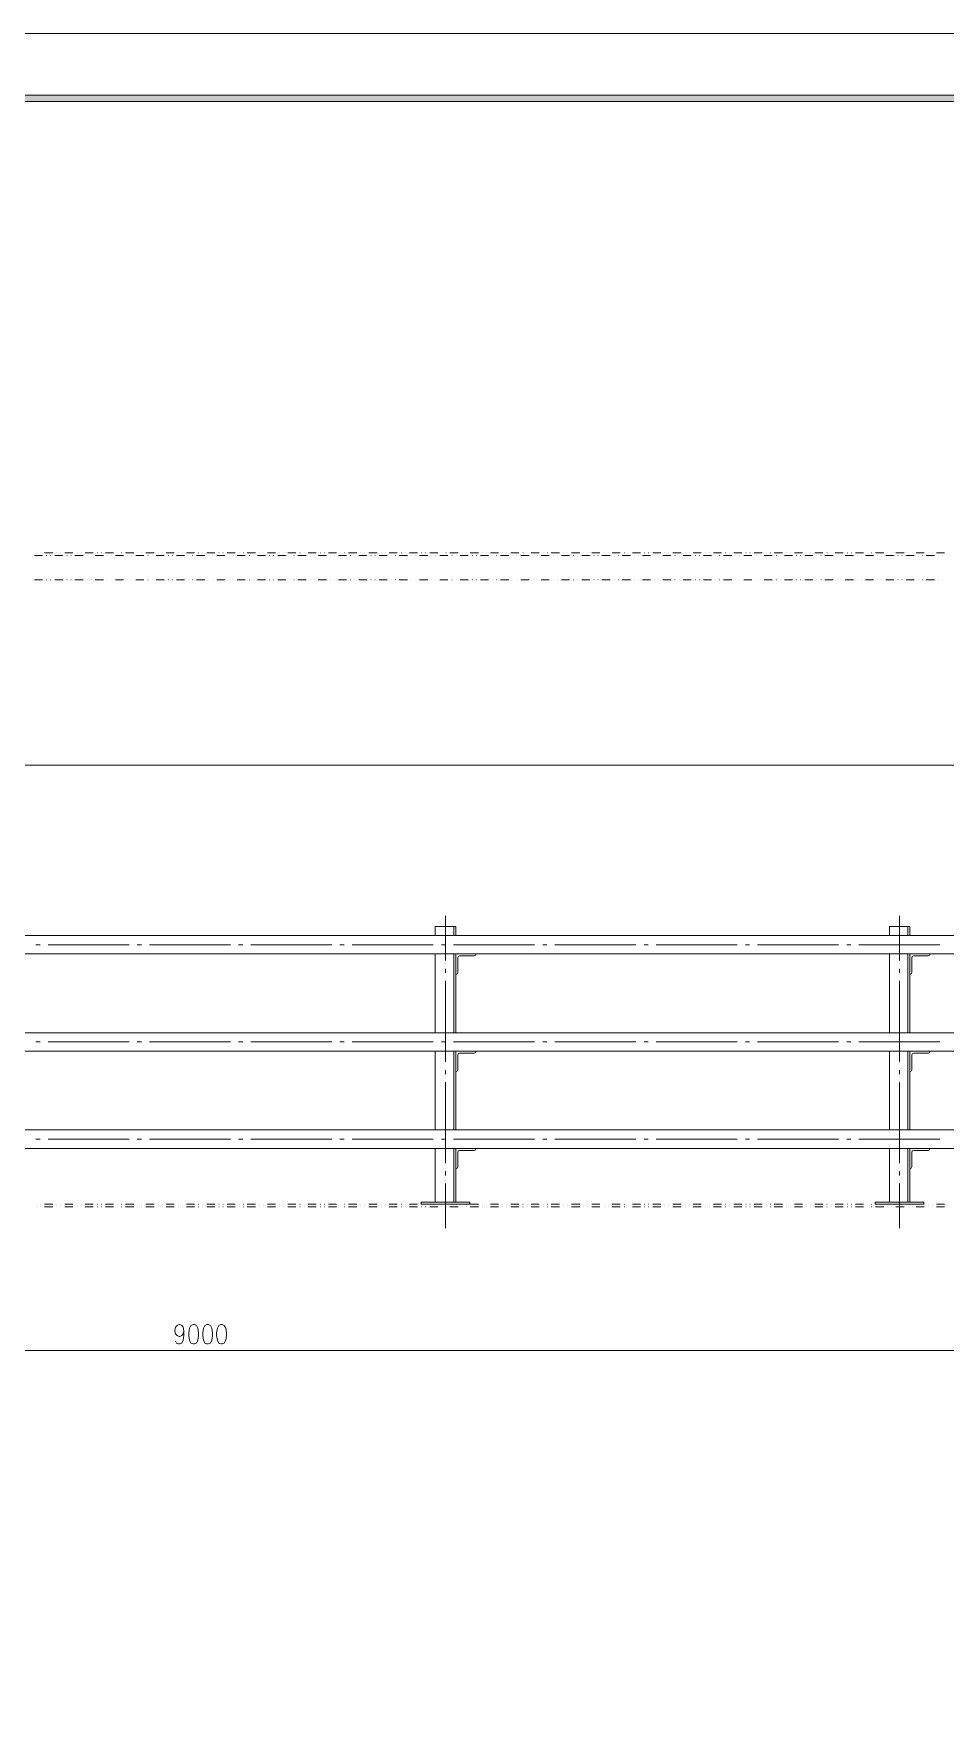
# Model space of a CAD drawing. Header units: millimetres. Extents: x 0 to 829, y 0 to 586.
# Drawn here: x 276.7 to 415.3, y 331.6 to 585.6 of the extents above; entities that cross this region are included whole.
import ezdxf

# ---------------------------------------------------------------- set-up
doc = ezdxf.new("R2010")
doc.units = ezdxf.units.MM

msp = doc.modelspace()

# ---------------------------------------------------------------- hatches: boundary and pattern name
h = msp.add_hatch(color=0)
h.dxf.hatch_style = 2
h.paths.add_polyline_path([(819.788528, 576.266028), (818.80075, 575.281778), (25.142472, 575.281778), (24.154694, 576.266028)])

# ---------------------------------------------------------------- linework, layer by layer
at = {"color": 0, "lineweight": 0}
for points in [[(0, 0), (0, 585.632278), (829.154778, 585.632278), (829.154778, 0)], [(819.788528, 576.266028), (818.80075, 575.281778), (25.142472, 575.281778), (24.154694, 576.266028)], [(300.9265, 389.364361), (300.609, 389.22325), (300.397333, 388.799917), (300.2915, 388.097889), (300.2915, 387.674556), (300.397333, 386.969), (300.609, 386.545667), (300.9265, 386.408083), (301.134639, 386.408083), (301.452139, 386.545667), (301.663806, 386.969), (301.769639, 387.674556), (301.769639, 388.097889), (301.663806, 388.799917), (301.452139, 389.22325), (301.134639, 389.364361)], [(303.036111, 389.364361), (302.722139, 389.22325), (302.510472, 388.799917), (302.404639, 388.097889), (302.404639, 387.674556), (302.510472, 386.969), (302.722139, 386.545667), (303.036111, 386.408083), (303.247778, 386.408083), (303.565278, 386.545667), (303.776944, 386.969), (303.882778, 387.674556), (303.882778, 388.097889), (303.776944, 388.799917), (303.565278, 389.22325), (303.247778, 389.364361)], [(305.14925, 389.364361), (304.83175, 389.22325), (304.623611, 388.799917), (304.517778, 388.097889), (304.517778, 387.674556), (304.623611, 386.969), (304.83175, 386.545667), (305.14925, 386.408083), (305.360917, 386.408083), (305.678417, 386.545667), (305.890083, 386.969), (305.995917, 387.674556), (305.995917, 388.097889), (305.890083, 388.799917), (305.678417, 389.22325), (305.360917, 389.364361)]]:
    msp.add_lwpolyline(points, close=True, dxfattribs=at)
for points in [[(276.821194, 506.25375), (278.055917, 506.25375)], [(277.131639, 506.648861), (277.149278, 506.648861)], [(277.745472, 506.648861), (277.763111, 506.648861)], [(278.362833, 506.648861), (279.594028, 506.648861)], [(278.66975, 506.25375), (278.687389, 506.25375)], [(279.287111, 506.25375), (279.30475, 506.25375)], [(279.904472, 506.25375), (281.135667, 506.25375)], [(280.211389, 506.648861), (280.229028, 506.648861)], [(280.82875, 506.648861), (280.846389, 506.648861)], [(281.442583, 506.648861), (282.677306, 506.648861)], [(281.753028, 506.25375), (281.770667, 506.25375)], [(282.366861, 506.25375), (282.3845, 506.25375)], [(282.984222, 506.25375), (284.215417, 506.25375)], [(283.291139, 506.648861), (283.308778, 506.648861)], [(283.9085, 506.648861), (283.926139, 506.648861)], [(284.525861, 506.648861), (285.757056, 506.648861)], [(284.832778, 506.25375), (284.850417, 506.25375)], [(285.450139, 506.25375), (285.467778, 506.25375)], [(286.063972, 506.25375), (287.298694, 506.25375)], [(286.374417, 506.648861), (286.392056, 506.648861)], [(286.98825, 506.648861), (287.005889, 506.648861)], [(287.605611, 506.648861), (288.836806, 506.648861)], [(287.912528, 506.25375), (287.930167, 506.25375)], [(288.529889, 506.25375), (288.547528, 506.25375)], [(289.14725, 506.25375), (290.378444, 506.25375)], [(289.454167, 506.648861), (289.471806, 506.648861)], [(290.071528, 506.648861), (290.089167, 506.648861)], [(290.685361, 506.648861), (291.920083, 506.648861)], [(290.995806, 506.25375), (291.013444, 506.25375)], [(291.613167, 506.25375), (291.630806, 506.25375)], [(292.227, 506.25375), (293.461722, 506.25375)], [(292.537444, 506.648861), (292.555083, 506.648861)], [(293.151278, 506.648861), (293.168917, 506.648861)], [(293.768639, 506.648861), (294.999833, 506.648861)], [(294.075556, 506.25375), (294.093194, 506.25375)], [(294.692917, 506.25375), (294.710556, 506.25375)], [(295.310278, 506.25375), (296.541472, 506.25375)], [(295.617194, 506.648861), (295.634833, 506.648861)], [(296.234556, 506.648861), (296.252194, 506.648861)], [(296.848389, 506.648861), (298.083111, 506.648861)], [(297.158833, 506.25375), (297.176472, 506.25375)], [(297.772667, 506.25375), (297.790306, 506.25375)], [(298.390028, 506.25375), (299.621222, 506.25375)], [(298.696944, 506.648861), (298.714583, 506.648861)], [(299.314306, 506.648861), (299.331944, 506.648861)], [(299.931667, 506.648861), (301.162861, 506.648861)], [(300.238583, 506.25375), (300.256222, 506.25375)], [(300.855944, 506.25375), (300.873583, 506.25375)], [(301.469778, 506.25375), (302.7045, 506.25375)], [(301.780222, 506.648861), (301.797861, 506.648861)], [(302.394056, 506.648861), (302.411694, 506.648861)], [(303.011417, 506.648861), (304.242611, 506.648861)], [(303.318333, 506.25375), (303.335972, 506.25375)], [(303.935694, 506.25375), (303.953333, 506.25375)], [(304.553056, 506.25375), (305.78425, 506.25375)], [(304.859972, 506.648861), (304.877611, 506.648861)], [(305.477333, 506.648861), (305.494972, 506.648861)], [(306.091167, 506.648861), (307.325889, 506.648861)], [(306.401611, 506.25375), (306.41925, 506.25375)], [(307.015444, 506.25375), (307.033083, 506.25375)], [(307.632806, 506.25375), (308.864, 506.25375)], [(307.939722, 506.648861), (307.957361, 506.648861)], [(308.557083, 506.648861), (308.574722, 506.648861)], [(309.174444, 506.648861), (310.405639, 506.648861)], [(309.481361, 506.25375), (309.499, 506.25375)], [(310.098722, 506.25375), (310.116361, 506.25375)], [(310.712556, 506.25375), (311.947278, 506.25375)], [(311.023, 506.648861), (311.040639, 506.648861)], [(311.636833, 506.648861), (311.654472, 506.648861)], [(312.254194, 506.648861), (313.485389, 506.648861)], [(312.561111, 506.25375), (312.57875, 506.25375)], [(313.178472, 506.25375), (313.196111, 506.25375)], [(313.795833, 506.25375), (315.027028, 506.25375)], [(314.10275, 506.648861), (314.120389, 506.648861)], [(314.720111, 506.648861), (314.73775, 506.648861)], [(315.333944, 506.648861), (316.568667, 506.648861)], [(315.644389, 506.25375), (315.662028, 506.25375)], [(316.258222, 506.25375), (316.275861, 506.25375)], [(316.875583, 506.25375), (318.106778, 506.25375)], [(317.1825, 506.648861), (317.200139, 506.648861)], [(317.799861, 506.648861), (317.8175, 506.648861)], [(318.417222, 506.648861), (319.648417, 506.648861)], [(318.724139, 506.25375), (318.741778, 506.25375)], [(319.3415, 506.25375), (319.359139, 506.25375)], [(319.955333, 506.25375), (321.190056, 506.25375)], [(320.265778, 506.648861), (320.283417, 506.648861)], [(320.879611, 506.648861), (320.89725, 506.648861)], [(321.496972, 506.648861), (322.728167, 506.648861)], [(321.803889, 506.25375), (321.821528, 506.25375)], [(322.42125, 506.25375), (322.438889, 506.25375)], [(323.038611, 506.25375), (324.269806, 506.25375)], [(323.345528, 506.648861), (323.363167, 506.648861)], [(323.962889, 506.648861), (323.980528, 506.648861)], [(324.576722, 506.648861), (325.811444, 506.648861)], [(324.887167, 506.25375), (324.904806, 506.25375)], [(325.501, 506.25375), (325.518639, 506.25375)], [(326.118361, 506.25375), (327.349556, 506.25375)], [(326.425278, 506.648861), (326.442917, 506.648861)], [(327.042639, 506.648861), (327.060278, 506.648861)], [(327.66, 506.648861), (328.891194, 506.648861)], [(327.966917, 506.25375), (327.984556, 506.25375)], [(328.584278, 506.25375), (328.601917, 506.25375)], [(329.198111, 506.25375), (330.432833, 506.25375)], [(329.508556, 506.648861), (329.526194, 506.648861)], [(330.122389, 506.648861), (330.140028, 506.648861)], [(330.73975, 506.648861), (331.970944, 506.648861)], [(331.046667, 506.25375), (331.064306, 506.25375)], [(331.664028, 506.25375), (331.681667, 506.25375)], [(332.281389, 506.25375), (333.512583, 506.25375)], [(332.588306, 506.648861), (332.605944, 506.648861)], [(333.205667, 506.648861), (333.223306, 506.648861)], [(333.8195, 506.648861), (335.054222, 506.648861)], [(334.129944, 506.25375), (334.147583, 506.25375)], [(334.743778, 506.25375), (334.761417, 506.25375)], [(335.361139, 506.25375), (336.592333, 506.25375)], [(335.668056, 506.648861), (335.685694, 506.648861)], [(336.285417, 506.648861), (336.303056, 506.648861)], [(336.902778, 506.648861), (338.133972, 506.648861)], [(337.209694, 506.25375), (337.227333, 506.25375)], [(337.827056, 506.25375), (337.844694, 506.25375)], [(338.440889, 506.25375), (339.675611, 506.25375)], [(338.751333, 506.648861), (338.768972, 506.648861)], [(339.365167, 506.648861), (339.382806, 506.648861)], [(339.982528, 506.648861), (341.213722, 506.648861)], [(340.289444, 506.25375), (340.307083, 506.25375)], [(340.906806, 506.25375), (340.924444, 506.25375)], [(341.524167, 506.25375), (342.755361, 506.25375)], [(341.831083, 506.648861), (341.848722, 506.648861)], [(342.448444, 506.648861), (342.466083, 506.648861)], [(343.062278, 506.648861), (344.297, 506.648861)], [(343.372722, 506.25375), (343.390361, 506.25375)], [(343.986556, 506.25375), (344.004194, 506.25375)], [(344.603917, 506.25375), (345.835111, 506.25375)], [(344.910833, 506.648861), (344.928472, 506.648861)], [(345.528194, 506.648861), (345.545833, 506.648861)], [(346.145556, 506.648861), (347.37675, 506.648861)], [(346.452472, 506.25375), (346.470111, 506.25375)], [(347.069833, 506.25375), (347.087472, 506.25375)], [(347.683667, 506.25375), (348.918389, 506.25375)], [(347.994111, 506.648861), (348.01175, 506.648861)], [(348.607944, 506.648861), (348.625583, 506.648861)], [(349.225306, 506.648861), (350.4565, 506.648861)], [(349.532222, 506.25375), (349.549861, 506.25375)], [(350.149583, 506.25375), (350.167222, 506.25375)], [(350.766944, 506.25375), (351.998139, 506.25375)], [(351.073861, 506.648861), (351.0915, 506.648861)], [(351.691222, 506.648861), (351.708861, 506.648861)], [(352.305056, 506.648861), (353.539778, 506.648861)], [(352.6155, 506.25375), (352.633139, 506.25375)], [(353.229333, 506.25375), (353.246972, 506.25375)], [(353.846694, 506.25375), (355.077889, 506.25375)], [(354.153611, 506.648861), (354.17125, 506.648861)], [(354.770972, 506.648861), (354.788611, 506.648861)], [(355.388333, 506.648861), (356.619528, 506.648861)], [(355.69525, 506.25375), (355.712889, 506.25375)], [(356.312611, 506.25375), (356.33025, 506.25375)], [(356.926444, 506.25375), (358.161167, 506.25375)], [(357.236889, 506.648861), (357.254528, 506.648861)], [(357.850722, 506.648861), (357.868361, 506.648861)], [(358.468083, 506.648861), (359.702806, 506.648861)], [(358.778528, 506.25375), (358.796167, 506.25375)], [(359.392361, 506.25375), (359.41, 506.25375)], [(360.009722, 506.25375), (361.240917, 506.25375)], [(360.316639, 506.648861), (360.334278, 506.648861)], [(360.934, 506.648861), (360.951639, 506.648861)], [(361.551361, 506.648861), (362.782556, 506.648861)], [(361.858278, 506.25375), (361.875917, 506.25375)], [(362.475639, 506.25375), (362.493278, 506.25375)], [(363.089472, 506.25375), (364.324194, 506.25375)], [(363.399917, 506.648861), (363.417556, 506.648861)], [(364.01375, 506.648861), (364.031389, 506.648861)], [(364.631111, 506.648861), (365.862306, 506.648861)], [(364.938028, 506.25375), (364.955667, 506.25375)], [(365.555389, 506.25375), (365.573028, 506.25375)], [(366.17275, 506.25375), (367.403944, 506.25375)], [(366.479667, 506.648861), (366.497306, 506.648861)], [(367.097028, 506.648861), (367.114667, 506.648861)], [(367.710861, 506.648861), (368.945583, 506.648861)], [(368.021306, 506.25375), (368.038944, 506.25375)], [(368.635139, 506.25375), (368.652778, 506.25375)], [(369.2525, 506.25375), (370.483694, 506.25375)], [(369.559417, 506.648861), (369.577056, 506.648861)], [(370.176778, 506.648861), (370.194417, 506.648861)], [(370.794139, 506.648861), (372.025333, 506.648861)], [(371.101056, 506.25375), (371.118694, 506.25375)], [(371.718417, 506.25375), (371.736056, 506.25375)], [(372.33225, 506.25375), (373.566972, 506.25375)], [(372.642694, 506.648861), (372.660333, 506.648861)], [(373.256528, 506.648861), (373.274167, 506.648861)], [(373.873889, 506.648861), (375.105083, 506.648861)], [(374.180806, 506.25375), (374.198444, 506.25375)], [(374.798167, 506.25375), (374.815806, 506.25375)], [(375.415528, 506.25375), (376.646722, 506.25375)], [(375.722444, 506.648861), (375.740083, 506.648861)], [(376.339806, 506.648861), (376.357444, 506.648861)], [(376.953639, 506.648861), (378.188361, 506.648861)], [(377.264083, 506.25375), (377.281722, 506.25375)], [(377.877917, 506.25375), (377.895556, 506.25375)], [(378.495278, 506.25375), (379.726472, 506.25375)], [(378.802194, 506.648861), (378.819833, 506.648861)], [(379.419556, 506.648861), (379.437194, 506.648861)], [(380.036917, 506.648861), (381.268111, 506.648861)], [(380.343833, 506.25375), (380.361472, 506.25375)], [(380.961194, 506.25375), (380.978833, 506.25375)], [(381.575028, 506.25375), (382.80975, 506.25375)], [(381.885472, 506.648861), (381.903111, 506.648861)], [(382.499306, 506.648861), (382.516944, 506.648861)], [(383.116667, 506.648861), (384.347861, 506.648861)], [(383.423583, 506.25375), (383.441222, 506.25375)], [(384.040944, 506.25375), (384.058583, 506.25375)], [(384.658306, 506.25375), (385.8895, 506.25375)], [(384.965222, 506.648861), (384.982861, 506.648861)], [(385.582583, 506.648861), (385.600222, 506.648861)], [(386.196417, 506.648861), (387.431139, 506.648861)], [(386.506861, 506.25375), (386.5245, 506.25375)], [(387.120694, 506.25375), (387.138333, 506.25375)], [(387.738056, 506.25375), (388.96925, 506.25375)], [(388.044972, 506.648861), (388.062611, 506.648861)], [(388.662333, 506.648861), (388.679972, 506.648861)], [(389.279694, 506.648861), (390.510889, 506.648861)], [(389.586611, 506.25375), (389.60425, 506.25375)], [(390.203972, 506.25375), (390.221611, 506.25375)], [(390.817806, 506.25375), (392.052528, 506.25375)], [(391.12825, 506.648861), (391.145889, 506.648861)], [(391.742083, 506.648861), (391.759722, 506.648861)], [(392.359444, 506.648861), (393.590639, 506.648861)], [(392.666361, 506.25375), (392.684, 506.25375)], [(393.283722, 506.25375), (393.301361, 506.25375)], [(393.901083, 506.25375), (395.132278, 506.25375)], [(394.208, 506.648861), (394.225639, 506.648861)], [(394.825361, 506.648861), (394.843, 506.648861)], [(395.439194, 506.648861), (396.673917, 506.648861)], [(395.749639, 506.25375), (395.767278, 506.25375)], [(396.363472, 506.25375), (396.381111, 506.25375)], [(396.980833, 506.25375), (398.212028, 506.25375)], [(397.28775, 506.648861), (397.305389, 506.648861)], [(397.905111, 506.648861), (397.92275, 506.648861)], [(398.522472, 506.648861), (399.753667, 506.648861)], [(398.829389, 506.25375), (398.847028, 506.25375)], [(399.44675, 506.25375), (399.464389, 506.25375)], [(400.060583, 506.25375), (401.295306, 506.25375)], [(400.371028, 506.648861), (400.388667, 506.648861)], [(400.984861, 506.648861), (401.0025, 506.648861)], [(401.602222, 506.648861), (402.833417, 506.648861)], [(401.909139, 506.25375), (401.926778, 506.25375)], [(402.5265, 506.25375), (402.544139, 506.25375)], [(403.143861, 506.25375), (404.375056, 506.25375)], [(403.450778, 506.648861), (403.468417, 506.648861)], [(404.068139, 506.648861), (404.085778, 506.648861)], [(404.681972, 506.648861), (405.916694, 506.648861)], [(404.992417, 506.25375), (405.010056, 506.25375)], [(405.60625, 506.25375), (405.623889, 506.25375)], [(406.223611, 506.25375), (407.454806, 506.25375)], [(406.530528, 506.648861), (406.548167, 506.648861)], [(407.147889, 506.648861), (407.165528, 506.648861)], [(407.76525, 506.648861), (408.996444, 506.648861)], [(408.072167, 506.25375), (408.089806, 506.25375)], [(408.689528, 506.25375), (408.707167, 506.25375)], [(409.303361, 506.25375), (410.538083, 506.25375)], [(409.613806, 506.648861), (409.631444, 506.648861)], [(410.227639, 506.648861), (410.245278, 506.648861)], [(410.845, 506.648861), (412.076194, 506.648861)], [(411.151917, 506.25375), (411.169556, 506.25375)], [(411.769278, 506.25375), (411.786917, 506.25375)], [(412.386639, 506.25375), (413.617833, 506.25375)], [(412.693556, 506.648861), (412.711194, 506.648861)], [(413.310917, 506.648861), (413.328556, 506.648861)], [(413.92475, 506.648861), (415.159472, 506.648861)], [(414.235194, 506.25375), (414.252833, 506.25375)], [(414.849028, 506.25375), (414.866667, 506.25375)], [(276.821194, 502.556639), (278.055917, 502.556639)], [(278.66975, 502.556639), (278.687389, 502.556639)], [(279.287111, 502.556639), (279.30475, 502.556639)], [(279.904472, 502.556639), (281.135667, 502.556639)], [(281.753028, 502.556639), (281.770667, 502.556639)], [(282.366861, 502.556639), (282.3845, 502.556639)], [(282.984222, 502.556639), (284.215417, 502.556639)], [(284.832778, 502.556639), (284.850417, 502.556639)], [(285.450139, 502.556639), (285.467778, 502.556639)], [(286.063972, 502.556639), (287.298694, 502.556639)], [(287.912528, 502.556639), (287.930167, 502.556639)], [(288.529889, 502.556639), (288.547528, 502.556639)], [(289.14725, 502.556639), (290.378444, 502.556639)], [(290.995806, 502.556639), (291.013444, 502.556639)], [(291.613167, 502.556639), (291.630806, 502.556639)], [(292.227, 502.556639), (293.461722, 502.556639)], [(294.075556, 502.556639), (294.093194, 502.556639)], [(294.692917, 502.556639), (294.710556, 502.556639)], [(295.310278, 502.556639), (296.541472, 502.556639)], [(297.158833, 502.556639), (297.176472, 502.556639)], [(297.772667, 502.556639), (297.790306, 502.556639)], [(298.390028, 502.556639), (299.621222, 502.556639)], [(300.238583, 502.556639), (300.256222, 502.556639)], [(300.855944, 502.556639), (300.873583, 502.556639)], [(301.469778, 502.556639), (302.7045, 502.556639)], [(303.318333, 502.556639), (303.335972, 502.556639)], [(303.935694, 502.556639), (303.953333, 502.556639)], [(304.553056, 502.556639), (305.78425, 502.556639)], [(306.401611, 502.556639), (306.41925, 502.556639)], [(307.015444, 502.556639), (307.033083, 502.556639)], [(307.632806, 502.556639), (308.864, 502.556639)], [(309.481361, 502.556639), (309.499, 502.556639)], [(310.098722, 502.556639), (310.116361, 502.556639)], [(310.712556, 502.556639), (311.947278, 502.556639)], [(312.561111, 502.556639), (312.57875, 502.556639)], [(313.178472, 502.556639), (313.196111, 502.556639)], [(313.795833, 502.556639), (315.027028, 502.556639)], [(315.644389, 502.556639), (315.662028, 502.556639)], [(316.258222, 502.556639), (316.275861, 502.556639)], [(316.875583, 502.556639), (318.106778, 502.556639)], [(318.724139, 502.556639), (318.741778, 502.556639)], [(319.3415, 502.556639), (319.359139, 502.556639)], [(319.955333, 502.556639), (321.190056, 502.556639)], [(321.803889, 502.556639), (321.821528, 502.556639)], [(322.42125, 502.556639), (322.438889, 502.556639)], [(323.038611, 502.556639), (324.269806, 502.556639)], [(324.887167, 502.556639), (324.904806, 502.556639)], [(325.501, 502.556639), (325.518639, 502.556639)], [(326.118361, 502.556639), (327.349556, 502.556639)], [(327.966917, 502.556639), (327.984556, 502.556639)], [(328.584278, 502.556639), (328.601917, 502.556639)], [(329.198111, 502.556639), (330.432833, 502.556639)], [(331.046667, 502.556639), (331.064306, 502.556639)], [(331.664028, 502.556639), (331.681667, 502.556639)], [(332.281389, 502.556639), (333.512583, 502.556639)], [(334.129944, 502.556639), (334.147583, 502.556639)], [(334.743778, 502.556639), (334.761417, 502.556639)], [(335.361139, 502.556639), (336.592333, 502.556639)], [(337.209694, 502.556639), (337.227333, 502.556639)], [(337.827056, 502.556639), (337.844694, 502.556639)], [(338.440889, 502.556639), (339.675611, 502.556639)], [(340.289444, 502.556639), (340.307083, 502.556639)], [(340.906806, 502.556639), (340.924444, 502.556639)], [(341.524167, 502.556639), (342.755361, 502.556639)], [(343.372722, 502.556639), (343.390361, 502.556639)], [(343.986556, 502.556639), (344.004194, 502.556639)], [(344.603917, 502.556639), (345.835111, 502.556639)], [(346.452472, 502.556639), (346.470111, 502.556639)], [(347.069833, 502.556639), (347.087472, 502.556639)], [(347.683667, 502.556639), (348.918389, 502.556639)], [(349.532222, 502.556639), (349.549861, 502.556639)], [(350.149583, 502.556639), (350.167222, 502.556639)], [(350.766944, 502.556639), (351.998139, 502.556639)], [(352.6155, 502.556639), (352.633139, 502.556639)], [(353.229333, 502.556639), (353.246972, 502.556639)], [(353.846694, 502.556639), (355.077889, 502.556639)], [(355.69525, 502.556639), (355.712889, 502.556639)], [(356.312611, 502.556639), (356.33025, 502.556639)], [(356.926444, 502.556639), (358.161167, 502.556639)], [(358.778528, 502.556639), (358.796167, 502.556639)], [(359.392361, 502.556639), (359.41, 502.556639)], [(360.009722, 502.556639), (361.240917, 502.556639)], [(361.858278, 502.556639), (361.875917, 502.556639)], [(362.475639, 502.556639), (362.493278, 502.556639)], [(363.089472, 502.556639), (364.324194, 502.556639)], [(364.938028, 502.556639), (364.955667, 502.556639)], [(365.555389, 502.556639), (365.573028, 502.556639)], [(366.17275, 502.556639), (367.403944, 502.556639)], [(368.021306, 502.556639), (368.038944, 502.556639)], [(368.635139, 502.556639), (368.652778, 502.556639)], [(369.2525, 502.556639), (370.483694, 502.556639)], [(371.101056, 502.556639), (371.118694, 502.556639)], [(371.718417, 502.556639), (371.736056, 502.556639)], [(372.33225, 502.556639), (373.566972, 502.556639)], [(374.180806, 502.556639), (374.198444, 502.556639)], [(374.798167, 502.556639), (374.815806, 502.556639)], [(375.415528, 502.556639), (376.646722, 502.556639)], [(377.264083, 502.556639), (377.281722, 502.556639)], [(377.877917, 502.556639), (377.895556, 502.556639)], [(378.495278, 502.556639), (379.726472, 502.556639)], [(380.343833, 502.556639), (380.361472, 502.556639)], [(380.961194, 502.556639), (380.978833, 502.556639)], [(381.575028, 502.556639), (382.80975, 502.556639)], [(383.423583, 502.556639), (383.441222, 502.556639)], [(384.040944, 502.556639), (384.058583, 502.556639)], [(384.658306, 502.556639), (385.8895, 502.556639)], [(386.506861, 502.556639), (386.5245, 502.556639)], [(387.120694, 502.556639), (387.138333, 502.556639)], [(387.738056, 502.556639), (388.96925, 502.556639)], [(389.586611, 502.556639), (389.60425, 502.556639)], [(390.203972, 502.556639), (390.221611, 502.556639)], [(390.817806, 502.556639), (392.052528, 502.556639)], [(392.666361, 502.556639), (392.684, 502.556639)], [(393.283722, 502.556639), (393.301361, 502.556639)], [(393.901083, 502.556639), (395.132278, 502.556639)], [(395.749639, 502.556639), (395.767278, 502.556639)], [(396.363472, 502.556639), (396.381111, 502.556639)], [(396.980833, 502.556639), (398.212028, 502.556639)], [(398.829389, 502.556639), (398.847028, 502.556639)], [(399.44675, 502.556639), (399.464389, 502.556639)], [(400.060583, 502.556639), (401.295306, 502.556639)], [(401.909139, 502.556639), (401.926778, 502.556639)], [(402.5265, 502.556639), (402.544139, 502.556639)], [(403.143861, 502.556639), (404.375056, 502.556639)], [(404.992417, 502.556639), (405.010056, 502.556639)], [(405.60625, 502.556639), (405.623889, 502.556639)], [(406.223611, 502.556639), (407.454806, 502.556639)], [(408.072167, 502.556639), (408.089806, 502.556639)], [(408.689528, 502.556639), (408.707167, 502.556639)], [(409.303361, 502.556639), (410.538083, 502.556639)], [(411.151917, 502.556639), (411.169556, 502.556639)], [(411.769278, 502.556639), (411.786917, 502.556639)], [(412.386639, 502.556639), (413.617833, 502.556639)], [(414.235194, 502.556639), (414.252833, 502.556639)], [(414.849028, 502.556639), (414.866667, 502.556639)], [(83.213222, 474.390861), (520.961056, 474.390861)], [(337.752972, 449.858694), (340.857417, 449.858694)], [(337.752972, 449.858694), (337.752972, 448.504028)], [(339.305194, 451.463833), (339.305194, 444.683444)], [(340.561083, 449.858694), (340.561083, 448.504028)], [(340.857417, 449.858694), (340.857417, 448.504028)], [(406.766889, 449.858694), (406.766889, 448.504028)], [(406.766889, 449.858694), (409.871333, 449.858694)], [(408.319111, 451.463833), (408.319111, 444.683444)], [(409.575, 449.858694), (409.575, 448.504028)], [(409.871333, 449.858694), (409.871333, 448.504028)], [(97.705333, 448.504028), (516.523111, 448.504028)], [(97.705333, 445.695917), (516.523111, 445.695917)], [(277.0505, 447.099972), (277.667861, 447.099972)], [(278.899056, 447.099972), (291.221583, 447.099972)], [(292.456306, 447.099972), (293.070139, 447.099972)], [(294.304861, 447.099972), (306.627389, 447.099972)], [(307.858583, 447.099972), (308.475944, 447.099972)], [(309.707139, 447.099972), (322.033194, 447.099972)], [(323.264389, 447.099972), (323.88175, 447.099972)], [(325.112944, 447.099972), (337.439, 447.099972)], [(337.752972, 445.695917), (337.752972, 433.715583)], [(338.670194, 447.099972), (339.287556, 447.099972)], [(340.51875, 447.099972), (352.841278, 447.099972)], [(340.561083, 445.695917), (340.561083, 433.715583)], [(340.857417, 445.695917), (340.857417, 433.715583)], [(341.450083, 445.399583), (341.241944, 445.311389), (341.15375, 445.10325)], [(341.450083, 445.399583), (341.241944, 445.311389), (341.15375, 445.10325)], [(341.15375, 445.10325), (341.15375, 442.884278)], [(341.15375, 445.10325), (341.15375, 442.884278)], [(341.450083, 445.399583), (343.669056, 445.399583)], [(341.450083, 445.399583), (343.669056, 445.399583)], [(343.669056, 445.399583), (343.877194, 445.48425), (343.961861, 445.695917)], [(343.669056, 445.399583), (343.877194, 445.48425), (343.961861, 445.695917)], [(354.076, 447.099972), (354.689833, 447.099972)], [(355.924556, 447.099972), (368.247083, 447.099972)], [(369.478278, 447.099972), (370.095639, 447.099972)], [(371.326833, 447.099972), (383.652889, 447.099972)], [(384.884083, 447.099972), (385.501444, 447.099972)], [(386.732639, 447.099972), (399.058694, 447.099972)], [(400.289889, 447.099972), (400.90725, 447.099972)], [(402.138444, 447.099972), (414.460972, 447.099972)], [(406.766889, 445.695917), (406.766889, 433.715583)], [(409.575, 445.695917), (409.575, 433.715583)], [(409.871333, 445.695917), (409.871333, 433.715583)], [(410.464, 445.399583), (410.255861, 445.311389), (410.167667, 445.10325)], [(410.464, 445.399583), (410.255861, 445.311389), (410.167667, 445.10325)], [(410.167667, 445.10325), (410.167667, 442.884278)], [(410.167667, 445.10325), (410.167667, 442.884278)], [(410.464, 445.399583), (412.682972, 445.399583)], [(410.464, 445.399583), (412.682972, 445.399583)], [(412.682972, 445.399583), (412.891111, 445.48425), (412.975778, 445.695917)], [(412.682972, 445.399583), (412.891111, 445.48425), (412.975778, 445.695917)], [(339.305194, 443.45225), (339.305194, 442.834889)], [(340.857417, 442.587944), (341.065556, 442.676139), (341.15375, 442.884278)], [(340.857417, 442.587944), (341.065556, 442.676139), (341.15375, 442.884278)], [(408.319111, 443.45225), (408.319111, 442.834889)], [(409.871333, 442.587944), (410.079472, 442.676139), (410.167667, 442.884278)], [(409.871333, 442.587944), (410.079472, 442.676139), (410.167667, 442.884278)], [(339.305194, 441.603694), (339.305194, 429.281167)], [(408.319111, 441.603694), (408.319111, 429.281167)], [(97.705333, 433.715583), (516.523111, 433.715583)], [(277.0505, 432.311528), (277.667861, 432.311528)], [(278.899056, 432.311528), (291.221583, 432.311528)], [(292.456306, 432.311528), (293.070139, 432.311528)], [(294.304861, 432.311528), (306.627389, 432.311528)], [(307.858583, 432.311528), (308.475944, 432.311528)], [(309.707139, 432.311528), (322.033194, 432.311528)], [(323.264389, 432.311528), (323.88175, 432.311528)], [(325.112944, 432.311528), (337.439, 432.311528)], [(338.670194, 432.311528), (339.287556, 432.311528)], [(340.51875, 432.311528), (352.841278, 432.311528)], [(354.076, 432.311528), (354.689833, 432.311528)], [(355.924556, 432.311528), (368.247083, 432.311528)], [(369.478278, 432.311528), (370.095639, 432.311528)], [(371.326833, 432.311528), (383.652889, 432.311528)], [(384.884083, 432.311528), (385.501444, 432.311528)], [(386.732639, 432.311528), (399.058694, 432.311528)], [(400.289889, 432.311528), (400.90725, 432.311528)], [(402.138444, 432.311528), (414.460972, 432.311528)], [(97.705333, 430.907472), (516.523111, 430.907472)], [(337.752972, 430.907472), (337.752972, 418.927139)], [(340.561083, 430.907472), (340.561083, 418.927139)], [(340.857417, 430.907472), (340.857417, 418.927139)], [(341.450083, 430.611139), (341.241944, 430.522944), (341.15375, 430.314806)], [(341.15375, 430.314806), (341.15375, 428.095833)], [(341.450083, 430.611139), (343.669056, 430.611139)], [(343.669056, 430.611139), (343.877194, 430.695806), (343.961861, 430.907472)], [(406.766889, 430.907472), (406.766889, 418.927139)], [(409.575, 430.907472), (409.575, 418.927139)], [(409.871333, 430.907472), (409.871333, 418.927139)], [(410.464, 430.611139), (410.255861, 430.522944), (410.167667, 430.314806)], [(410.167667, 430.314806), (410.167667, 428.095833)], [(410.464, 430.611139), (412.682972, 430.611139)], [(412.682972, 430.611139), (412.891111, 430.695806), (412.975778, 430.907472)], [(339.305194, 428.046444), (339.305194, 427.432611)], [(340.857417, 427.7995), (341.065556, 427.887694), (341.15375, 428.095833)], [(408.319111, 428.046444), (408.319111, 427.432611)], [(409.871333, 427.7995), (410.079472, 427.887694), (410.167667, 428.095833)], [(339.305194, 426.197889), (339.305194, 413.875361)], [(408.319111, 426.197889), (408.319111, 413.875361)], [(97.705333, 418.927139), (516.523111, 418.927139)], [(277.0505, 417.523083), (277.667861, 417.523083)], [(278.899056, 417.523083), (291.221583, 417.523083)], [(292.456306, 417.523083), (293.070139, 417.523083)], [(294.304861, 417.523083), (306.627389, 417.523083)], [(307.858583, 417.523083), (308.475944, 417.523083)], [(309.707139, 417.523083), (322.033194, 417.523083)], [(323.264389, 417.523083), (323.88175, 417.523083)], [(325.112944, 417.523083), (337.439, 417.523083)], [(338.670194, 417.523083), (339.287556, 417.523083)], [(340.51875, 417.523083), (352.841278, 417.523083)], [(354.076, 417.523083), (354.689833, 417.523083)], [(355.924556, 417.523083), (368.247083, 417.523083)], [(369.478278, 417.523083), (370.095639, 417.523083)], [(371.326833, 417.523083), (383.652889, 417.523083)], [(384.884083, 417.523083), (385.501444, 417.523083)], [(386.732639, 417.523083), (399.058694, 417.523083)], [(400.289889, 417.523083), (400.90725, 417.523083)], [(402.138444, 417.523083), (414.460972, 417.523083)], [(97.705333, 416.1155), (516.523111, 416.1155)], [(337.752972, 416.1155), (337.752972, 407.959278)], [(340.561083, 416.1155), (340.561083, 407.959278)], [(340.857417, 416.1155), (340.857417, 407.959278)], [(341.450083, 415.822694), (341.241944, 415.7345), (341.15375, 415.526361)], [(341.15375, 415.526361), (341.15375, 413.307389)], [(341.450083, 415.822694), (343.669056, 415.822694)], [(343.669056, 415.822694), (343.877194, 415.907361), (343.961861, 416.1155)], [(406.766889, 416.1155), (406.766889, 407.959278)], [(409.575, 416.1155), (409.575, 407.959278)], [(409.871333, 416.1155), (409.871333, 407.959278)], [(410.464, 415.822694), (410.255861, 415.7345), (410.167667, 415.526361)], [(410.167667, 415.526361), (410.167667, 413.307389)], [(410.464, 415.822694), (412.682972, 415.822694)], [(412.682972, 415.822694), (412.891111, 415.907361), (412.975778, 416.1155)], [(339.305194, 412.644167), (339.305194, 412.026806)], [(340.857417, 413.011056), (341.065556, 413.09925), (341.15375, 413.307389)], [(408.319111, 412.644167), (408.319111, 412.026806)], [(409.871333, 413.011056), (410.079472, 413.09925), (410.167667, 413.307389)], [(339.305194, 410.795611), (339.305194, 404.015222)], [(408.319111, 410.795611), (408.319111, 404.015222)], [(277.131639, 407.662944), (277.149278, 407.662944)], [(277.131639, 407.267833), (277.149278, 407.267833)], [(277.745472, 407.662944), (277.763111, 407.662944)], [(277.745472, 407.267833), (277.763111, 407.267833)], [(278.362833, 407.662944), (279.594028, 407.662944)], [(278.362833, 407.267833), (279.594028, 407.267833)], [(280.211389, 407.662944), (280.229028, 407.662944)], [(280.211389, 407.267833), (280.229028, 407.267833)], [(280.82875, 407.662944), (280.846389, 407.662944)], [(280.82875, 407.267833), (280.846389, 407.267833)], [(281.442583, 407.662944), (282.677306, 407.662944)], [(281.442583, 407.267833), (282.677306, 407.267833)], [(283.291139, 407.662944), (283.308778, 407.662944)], [(283.291139, 407.267833), (283.308778, 407.267833)], [(283.9085, 407.662944), (283.926139, 407.662944)], [(283.9085, 407.267833), (283.926139, 407.267833)], [(284.525861, 407.662944), (285.757056, 407.662944)], [(284.525861, 407.267833), (285.757056, 407.267833)], [(286.374417, 407.662944), (286.392056, 407.662944)], [(286.374417, 407.267833), (286.392056, 407.267833)], [(286.98825, 407.662944), (287.005889, 407.662944)], [(286.98825, 407.267833), (287.005889, 407.267833)], [(287.605611, 407.662944), (288.836806, 407.662944)], [(287.605611, 407.267833), (288.836806, 407.267833)], [(289.454167, 407.662944), (289.471806, 407.662944)], [(289.454167, 407.267833), (289.471806, 407.267833)], [(290.071528, 407.662944), (290.089167, 407.662944)], [(290.071528, 407.267833), (290.089167, 407.267833)], [(290.685361, 407.662944), (291.920083, 407.662944)], [(290.685361, 407.267833), (291.920083, 407.267833)], [(292.537444, 407.662944), (292.555083, 407.662944)], [(292.537444, 407.267833), (292.555083, 407.267833)], [(293.151278, 407.662944), (293.168917, 407.662944)], [(293.151278, 407.267833), (293.168917, 407.267833)], [(293.768639, 407.662944), (294.999833, 407.662944)], [(293.768639, 407.267833), (294.999833, 407.267833)], [(295.617194, 407.662944), (295.634833, 407.662944)], [(295.617194, 407.267833), (295.634833, 407.267833)], [(296.234556, 407.662944), (296.252194, 407.662944)], [(296.234556, 407.267833), (296.252194, 407.267833)], [(296.848389, 407.662944), (298.083111, 407.662944)], [(296.848389, 407.267833), (298.083111, 407.267833)], [(298.696944, 407.662944), (298.714583, 407.662944)], [(298.696944, 407.267833), (298.714583, 407.267833)], [(299.314306, 407.662944), (299.331944, 407.662944)], [(299.314306, 407.267833), (299.331944, 407.267833)], [(299.931667, 407.662944), (301.162861, 407.662944)], [(299.931667, 407.267833), (301.162861, 407.267833)], [(301.780222, 407.662944), (301.797861, 407.662944)], [(301.780222, 407.267833), (301.797861, 407.267833)], [(302.394056, 407.662944), (302.411694, 407.662944)], [(302.394056, 407.267833), (302.411694, 407.267833)], [(303.011417, 407.662944), (304.242611, 407.662944)], [(303.011417, 407.267833), (304.242611, 407.267833)], [(304.859972, 407.662944), (304.877611, 407.662944)], [(304.859972, 407.267833), (304.877611, 407.267833)], [(305.477333, 407.662944), (305.494972, 407.662944)], [(305.477333, 407.267833), (305.494972, 407.267833)], [(306.091167, 407.662944), (307.325889, 407.662944)], [(306.091167, 407.267833), (307.325889, 407.267833)], [(307.939722, 407.662944), (307.957361, 407.662944)], [(307.939722, 407.267833), (307.957361, 407.267833)], [(308.557083, 407.662944), (308.574722, 407.662944)], [(308.557083, 407.267833), (308.574722, 407.267833)], [(309.174444, 407.662944), (310.405639, 407.662944)], [(309.174444, 407.267833), (310.405639, 407.267833)], [(311.023, 407.662944), (311.040639, 407.662944)], [(311.023, 407.267833), (311.040639, 407.267833)], [(311.636833, 407.662944), (311.654472, 407.662944)], [(311.636833, 407.267833), (311.654472, 407.267833)], [(312.254194, 407.662944), (313.485389, 407.662944)], [(312.254194, 407.267833), (313.485389, 407.267833)], [(314.10275, 407.662944), (314.120389, 407.662944)], [(314.10275, 407.267833), (314.120389, 407.267833)], [(314.720111, 407.662944), (314.73775, 407.662944)], [(314.720111, 407.267833), (314.73775, 407.267833)], [(315.333944, 407.662944), (316.568667, 407.662944)], [(315.333944, 407.267833), (316.568667, 407.267833)], [(317.1825, 407.662944), (317.200139, 407.662944)], [(317.1825, 407.267833), (317.200139, 407.267833)], [(317.799861, 407.662944), (317.8175, 407.662944)], [(317.799861, 407.267833), (317.8175, 407.267833)], [(318.417222, 407.662944), (319.648417, 407.662944)], [(318.417222, 407.267833), (319.648417, 407.267833)], [(320.265778, 407.662944), (320.283417, 407.662944)], [(320.265778, 407.267833), (320.283417, 407.267833)], [(320.879611, 407.662944), (320.89725, 407.662944)], [(320.879611, 407.267833), (320.89725, 407.267833)], [(321.496972, 407.662944), (322.728167, 407.662944)], [(321.496972, 407.267833), (322.728167, 407.267833)], [(323.345528, 407.662944), (323.363167, 407.662944)], [(323.345528, 407.267833), (323.363167, 407.267833)], [(323.962889, 407.662944), (323.980528, 407.662944)], [(323.962889, 407.267833), (323.980528, 407.267833)], [(324.576722, 407.662944), (325.811444, 407.662944)], [(324.576722, 407.267833), (325.811444, 407.267833)], [(326.425278, 407.662944), (326.442917, 407.662944)], [(326.425278, 407.267833), (326.442917, 407.267833)], [(327.042639, 407.662944), (327.060278, 407.662944)], [(327.042639, 407.267833), (327.060278, 407.267833)], [(327.66, 407.662944), (328.891194, 407.662944)], [(327.66, 407.267833), (328.891194, 407.267833)], [(329.508556, 407.662944), (329.526194, 407.662944)], [(329.508556, 407.267833), (329.526194, 407.267833)], [(330.122389, 407.662944), (330.140028, 407.662944)], [(330.122389, 407.267833), (330.140028, 407.267833)], [(330.73975, 407.662944), (331.970944, 407.662944)], [(330.73975, 407.267833), (331.970944, 407.267833)], [(332.588306, 407.662944), (332.605944, 407.662944)], [(332.588306, 407.267833), (332.605944, 407.267833)], [(333.205667, 407.662944), (333.223306, 407.662944)], [(333.205667, 407.267833), (333.223306, 407.267833)], [(333.8195, 407.662944), (335.054222, 407.662944)], [(333.8195, 407.267833), (335.054222, 407.267833)], [(335.608083, 407.959278), (343.002306, 407.959278)], [(335.608083, 407.959278), (335.608083, 407.662944)], [(335.608083, 407.662944), (343.002306, 407.662944)], [(335.668056, 407.662944), (335.685694, 407.662944)], [(335.668056, 407.267833), (335.685694, 407.267833)], [(336.285417, 407.662944), (336.303056, 407.662944)], [(336.285417, 407.267833), (336.303056, 407.267833)], [(336.902778, 407.662944), (338.133972, 407.662944)], [(336.902778, 407.267833), (338.133972, 407.267833)], [(338.751333, 407.662944), (338.768972, 407.662944)], [(338.751333, 407.267833), (338.768972, 407.267833)], [(339.365167, 407.662944), (339.382806, 407.662944)], [(339.365167, 407.267833), (339.382806, 407.267833)], [(339.982528, 407.662944), (341.213722, 407.662944)], [(339.982528, 407.267833), (341.213722, 407.267833)], [(341.831083, 407.662944), (341.848722, 407.662944)], [(341.831083, 407.267833), (341.848722, 407.267833)], [(342.448444, 407.662944), (342.466083, 407.662944)], [(342.448444, 407.267833), (342.466083, 407.267833)], [(343.002306, 407.959278), (343.002306, 407.662944)], [(343.062278, 407.662944), (344.297, 407.662944)], [(343.062278, 407.267833), (344.297, 407.267833)], [(344.910833, 407.662944), (344.928472, 407.662944)], [(344.910833, 407.267833), (344.928472, 407.267833)], [(345.528194, 407.662944), (345.545833, 407.662944)], [(345.528194, 407.267833), (345.545833, 407.267833)], [(346.145556, 407.662944), (347.37675, 407.662944)], [(346.145556, 407.267833), (347.37675, 407.267833)], [(347.994111, 407.662944), (348.01175, 407.662944)], [(347.994111, 407.267833), (348.01175, 407.267833)], [(348.607944, 407.662944), (348.625583, 407.662944)], [(348.607944, 407.267833), (348.625583, 407.267833)], [(349.225306, 407.662944), (350.4565, 407.662944)], [(349.225306, 407.267833), (350.4565, 407.267833)], [(351.073861, 407.662944), (351.0915, 407.662944)], [(351.073861, 407.267833), (351.0915, 407.267833)], [(351.691222, 407.662944), (351.708861, 407.662944)], [(351.691222, 407.267833), (351.708861, 407.267833)], [(352.305056, 407.662944), (353.539778, 407.662944)], [(352.305056, 407.267833), (353.539778, 407.267833)], [(354.153611, 407.662944), (354.17125, 407.662944)], [(354.153611, 407.267833), (354.17125, 407.267833)], [(354.770972, 407.662944), (354.788611, 407.662944)], [(354.770972, 407.267833), (354.788611, 407.267833)], [(355.388333, 407.662944), (356.619528, 407.662944)], [(355.388333, 407.267833), (356.619528, 407.267833)], [(357.236889, 407.662944), (357.254528, 407.662944)], [(357.236889, 407.267833), (357.254528, 407.267833)], [(357.850722, 407.662944), (357.868361, 407.662944)], [(357.850722, 407.267833), (357.868361, 407.267833)], [(358.468083, 407.662944), (359.702806, 407.662944)], [(358.468083, 407.267833), (359.702806, 407.267833)], [(360.316639, 407.662944), (360.334278, 407.662944)], [(360.316639, 407.267833), (360.334278, 407.267833)], [(360.934, 407.662944), (360.951639, 407.662944)], [(360.934, 407.267833), (360.951639, 407.267833)], [(361.551361, 407.662944), (362.782556, 407.662944)], [(361.551361, 407.267833), (362.782556, 407.267833)], [(363.399917, 407.662944), (363.417556, 407.662944)], [(363.399917, 407.267833), (363.417556, 407.267833)], [(364.01375, 407.662944), (364.031389, 407.662944)], [(364.01375, 407.267833), (364.031389, 407.267833)], [(364.631111, 407.662944), (365.862306, 407.662944)], [(364.631111, 407.267833), (365.862306, 407.267833)], [(366.479667, 407.662944), (366.497306, 407.662944)], [(366.479667, 407.267833), (366.497306, 407.267833)], [(367.097028, 407.662944), (367.114667, 407.662944)], [(367.097028, 407.267833), (367.114667, 407.267833)], [(367.710861, 407.662944), (368.945583, 407.662944)], [(367.710861, 407.267833), (368.945583, 407.267833)], [(369.559417, 407.662944), (369.577056, 407.662944)], [(369.559417, 407.267833), (369.577056, 407.267833)], [(370.176778, 407.662944), (370.194417, 407.662944)], [(370.176778, 407.267833), (370.194417, 407.267833)], [(370.794139, 407.662944), (372.025333, 407.662944)], [(370.794139, 407.267833), (372.025333, 407.267833)], [(372.642694, 407.662944), (372.660333, 407.662944)], [(372.642694, 407.267833), (372.660333, 407.267833)], [(373.256528, 407.662944), (373.274167, 407.662944)], [(373.256528, 407.267833), (373.274167, 407.267833)], [(373.873889, 407.662944), (375.105083, 407.662944)], [(373.873889, 407.267833), (375.105083, 407.267833)], [(375.722444, 407.662944), (375.740083, 407.662944)], [(375.722444, 407.267833), (375.740083, 407.267833)], [(376.339806, 407.662944), (376.357444, 407.662944)], [(376.339806, 407.267833), (376.357444, 407.267833)], [(376.953639, 407.662944), (378.188361, 407.662944)], [(376.953639, 407.267833), (378.188361, 407.267833)], [(378.802194, 407.662944), (378.819833, 407.662944)], [(378.802194, 407.267833), (378.819833, 407.267833)], [(379.419556, 407.662944), (379.437194, 407.662944)], [(379.419556, 407.267833), (379.437194, 407.267833)], [(380.036917, 407.662944), (381.268111, 407.662944)], [(380.036917, 407.267833), (381.268111, 407.267833)], [(381.885472, 407.662944), (381.903111, 407.662944)], [(381.885472, 407.267833), (381.903111, 407.267833)], [(382.499306, 407.662944), (382.516944, 407.662944)], [(382.499306, 407.267833), (382.516944, 407.267833)], [(383.116667, 407.662944), (384.347861, 407.662944)], [(383.116667, 407.267833), (384.347861, 407.267833)], [(384.965222, 407.662944), (384.982861, 407.662944)], [(384.965222, 407.267833), (384.982861, 407.267833)], [(385.582583, 407.662944), (385.600222, 407.662944)], [(385.582583, 407.267833), (385.600222, 407.267833)], [(386.196417, 407.662944), (387.431139, 407.662944)], [(386.196417, 407.267833), (387.431139, 407.267833)], [(388.044972, 407.662944), (388.062611, 407.662944)], [(388.044972, 407.267833), (388.062611, 407.267833)], [(388.662333, 407.662944), (388.679972, 407.662944)], [(388.662333, 407.267833), (388.679972, 407.267833)], [(389.279694, 407.662944), (390.510889, 407.662944)], [(389.279694, 407.267833), (390.510889, 407.267833)], [(391.12825, 407.662944), (391.145889, 407.662944)], [(391.12825, 407.267833), (391.145889, 407.267833)], [(391.742083, 407.662944), (391.759722, 407.662944)], [(391.742083, 407.267833), (391.759722, 407.267833)], [(392.359444, 407.662944), (393.590639, 407.662944)], [(392.359444, 407.267833), (393.590639, 407.267833)], [(394.208, 407.662944), (394.225639, 407.662944)], [(394.208, 407.267833), (394.225639, 407.267833)], [(394.825361, 407.662944), (394.843, 407.662944)], [(394.825361, 407.267833), (394.843, 407.267833)], [(395.439194, 407.662944), (396.673917, 407.662944)], [(395.439194, 407.267833), (396.673917, 407.267833)], [(397.28775, 407.662944), (397.305389, 407.662944)], [(397.28775, 407.267833), (397.305389, 407.267833)], [(397.905111, 407.662944), (397.92275, 407.662944)], [(397.905111, 407.267833), (397.92275, 407.267833)], [(398.522472, 407.662944), (399.753667, 407.662944)], [(398.522472, 407.267833), (399.753667, 407.267833)], [(400.371028, 407.662944), (400.388667, 407.662944)], [(400.371028, 407.267833), (400.388667, 407.267833)], [(400.984861, 407.662944), (401.0025, 407.662944)], [(400.984861, 407.267833), (401.0025, 407.267833)], [(401.602222, 407.662944), (402.833417, 407.662944)], [(401.602222, 407.267833), (402.833417, 407.267833)], [(403.450778, 407.662944), (403.468417, 407.662944)], [(403.450778, 407.267833), (403.468417, 407.267833)], [(404.068139, 407.662944), (404.085778, 407.662944)], [(404.068139, 407.267833), (404.085778, 407.267833)], [(404.622, 407.959278), (404.622, 407.662944)], [(404.622, 407.959278), (412.016222, 407.959278)], [(404.622, 407.662944), (412.016222, 407.662944)], [(404.681972, 407.662944), (405.916694, 407.662944)], [(404.681972, 407.267833), (405.916694, 407.267833)], [(406.530528, 407.662944), (406.548167, 407.662944)], [(406.530528, 407.267833), (406.548167, 407.267833)], [(407.147889, 407.662944), (407.165528, 407.662944)], [(407.147889, 407.267833), (407.165528, 407.267833)], [(407.76525, 407.662944), (408.996444, 407.662944)], [(407.76525, 407.267833), (408.996444, 407.267833)], [(409.613806, 407.662944), (409.631444, 407.662944)], [(409.613806, 407.267833), (409.631444, 407.267833)], [(410.227639, 407.662944), (410.245278, 407.662944)], [(410.227639, 407.267833), (410.245278, 407.267833)], [(410.845, 407.662944), (412.076194, 407.662944)], [(410.845, 407.267833), (412.076194, 407.267833)], [(412.016222, 407.959278), (412.016222, 407.662944)], [(412.693556, 407.662944), (412.711194, 407.662944)], [(412.693556, 407.267833), (412.711194, 407.267833)], [(413.310917, 407.662944), (413.328556, 407.662944)], [(413.310917, 407.267833), (413.328556, 407.267833)], [(413.92475, 407.662944), (415.159472, 407.662944)], [(413.92475, 407.267833), (415.159472, 407.267833)], [(299.550667, 388.376583), (299.444833, 387.956778), (299.233167, 387.674556), (298.919194, 387.533444), (298.813361, 387.533444), (298.495861, 387.674556), (298.284194, 387.956778), (298.178361, 388.376583), (298.178361, 388.517694), (298.284194, 388.941028), (298.495861, 389.22325), (298.813361, 389.364361), (298.919194, 389.364361), (299.233167, 389.22325), (299.444833, 388.941028), (299.550667, 388.376583), (299.550667, 387.674556), (299.444833, 386.969), (299.233167, 386.545667), (298.919194, 386.408083), (298.707528, 386.408083), (298.390028, 386.545667), (298.284194, 386.827889)], [(80.256944, 385.420306), (523.917333, 385.420306)]]:
    msp.add_lwpolyline(points, dxfattribs=at)

doc.saveas('drawing.dxf')
